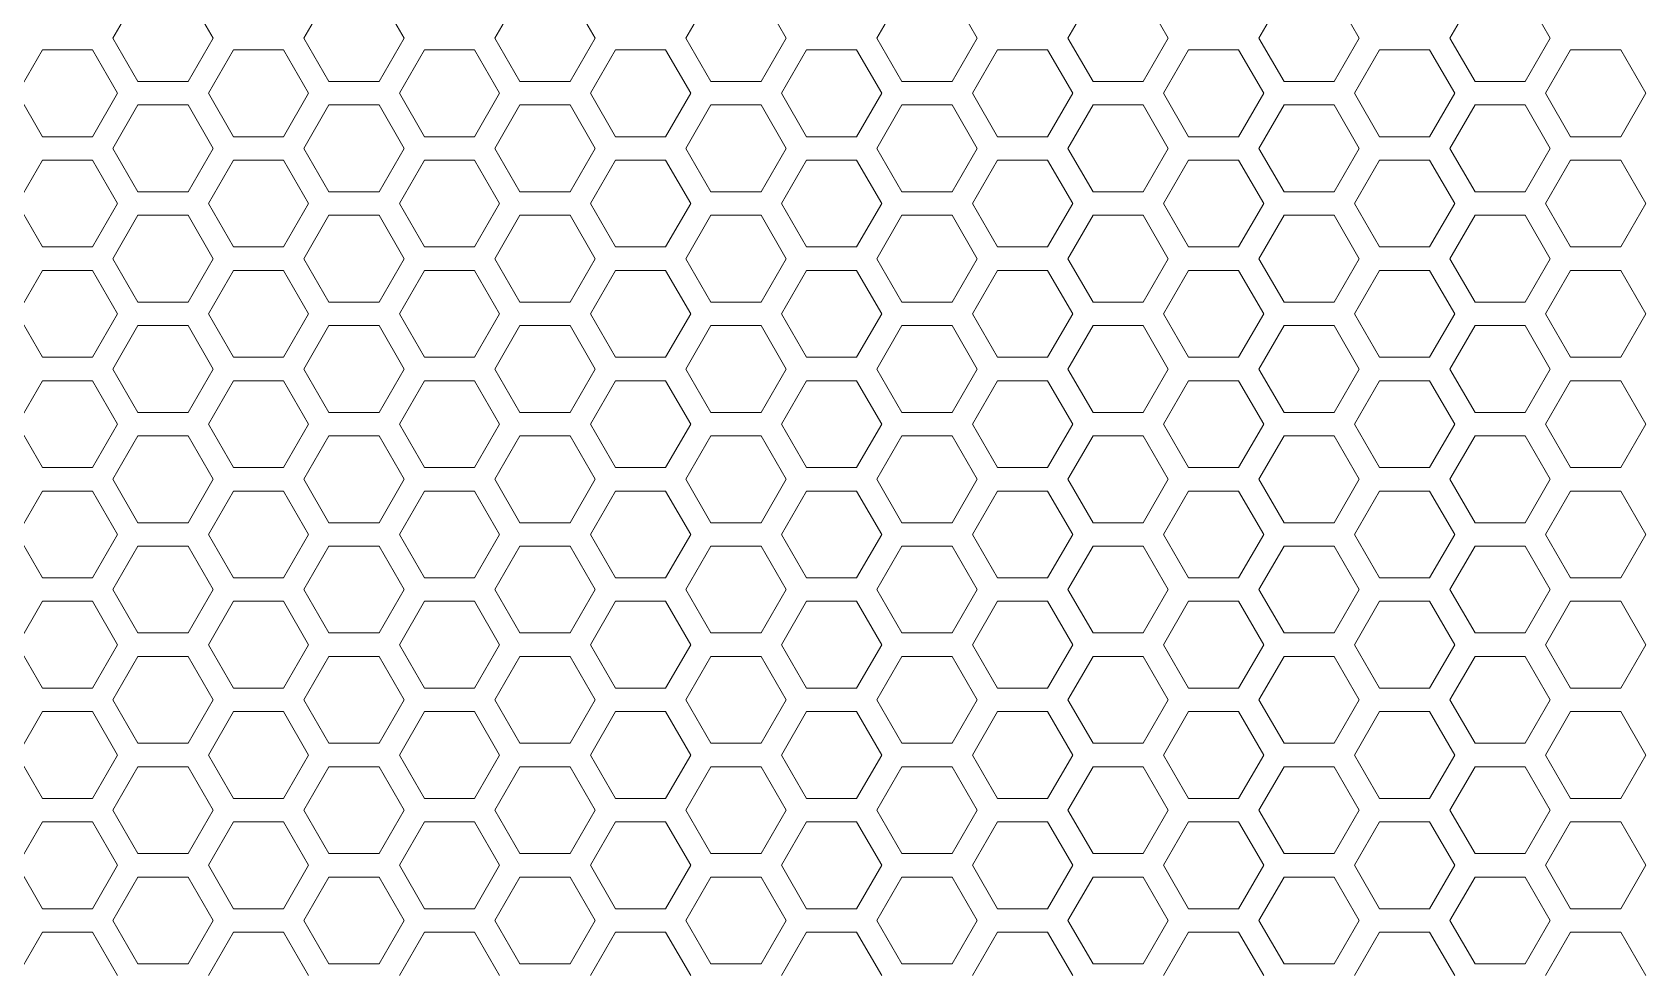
# Model space of a CAD drawing. Header units: millimetres. Extents: x 0 to 140, y -17 to 195.
# Drawn here: x 8.84 to 17.6, y 126.55 to 131.64 of the extents above; entities that cross this region are included whole.
import ezdxf

# ---------------------------------------------------------------- set-up
doc = ezdxf.new("R2010")
doc.units = ezdxf.units.MM
doc.layers.add('4203-42785_1_0', color=7, linetype='Continuous')

# ---------------------------------------------------------------- blocks, each defined once
blk = doc.blocks.new('a')
at = {"layer": '4203-42785_1_0', "color": 0, "linetype": 'ByBlock', "lineweight": 9}
for p, q in [((1510.1793, 447.4284), (1510.0725, 447.2436)), ((1510.4994, 447.2436), (1510.3927, 447.4284)), ((1510.9926, 447.4284), (1510.8858, 447.2436)), ((1511.3127, 447.2436), (1511.206, 447.4284)), ((1511.8058, 447.4284), (1511.6991, 447.2436)), ((1512.1259, 447.2436), (1512.0192, 447.4284)), ((1512.6191, 447.4284), (1512.5124, 447.2436)), ((1512.9393, 447.2436), (1512.8325, 447.4284)), ((1513.4323, 447.4284), (1513.3256, 447.2436)), ((1513.7524, 447.2436), (1513.6457, 447.4284)), ((1514.2456, 447.4284), (1514.1389, 447.2436)), ((1514.5657, 447.2436), (1514.459, 447.4284)), ((1515.0588, 447.4284), (1514.9521, 447.2436)), ((1515.379, 447.2436), (1515.2723, 447.4284)), ((1515.8721, 447.4284), (1515.7654, 447.2436)), ((1516.1923, 447.2436), (1516.0855, 447.4284)), ((1510.0725, 447.2436), (1510.1793, 447.0587)), ((1510.3927, 447.0587), (1510.4994, 447.2436)), ((1510.8858, 447.2436), (1510.9926, 447.0587)), ((1511.206, 447.0587), (1511.3127, 447.2436)), ((1511.6991, 447.2436), (1511.8058, 447.0587)), ((1512.0192, 447.0587), (1512.1259, 447.2436)), ((1512.5124, 447.2436), (1512.6191, 447.0587)), ((1512.8325, 447.0587), (1512.9393, 447.2436)), ((1513.3256, 447.2436), (1513.4323, 447.0587)), ((1513.6457, 447.0587), (1513.7524, 447.2436)), ((1514.1389, 447.2436), (1514.2456, 447.0587)), ((1514.459, 447.0587), (1514.5657, 447.2436)), ((1514.9521, 447.2436), (1515.0588, 447.0587)), ((1515.2723, 447.0587), (1515.379, 447.2436)), ((1515.7654, 447.2436), (1515.8721, 447.0587)), ((1516.0855, 447.0587), (1516.1923, 447.2436)), ((1509.7726, 447.1937), (1509.6659, 447.0088)), ((1509.9861, 447.1937), (1509.7726, 447.1937)), ((1510.0928, 447.0088), (1509.9861, 447.1937)), ((1510.5859, 447.1937), (1510.4792, 447.0088)), ((1510.7994, 447.1937), (1510.5859, 447.1937)), ((1510.9061, 447.0088), (1510.7994, 447.1937)), ((1511.3992, 447.1937), (1511.2925, 447.0088)), ((1511.6126, 447.1937), (1511.3992, 447.1937)), ((1511.7193, 447.0088), (1511.6126, 447.1937)), ((1512.2124, 447.1937), (1512.1057, 447.0088)), ((1512.4259, 447.1937), (1512.2124, 447.1937)), ((1512.5326, 447.0088), (1512.4259, 447.1937)), ((1513.0257, 447.1937), (1512.919, 447.0088)), ((1513.2391, 447.1937), (1513.0257, 447.1937)), ((1513.3458, 447.0088), (1513.2391, 447.1937)), ((1513.8389, 447.1937), (1513.7322, 447.0088)), ((1514.0523, 447.1937), (1513.8389, 447.1937)), ((1514.1591, 447.0088), (1514.0523, 447.1937)), ((1514.6522, 447.1937), (1514.5455, 447.0088)), ((1514.8656, 447.1937), (1514.6522, 447.1937)), ((1514.9724, 447.0088), (1514.8656, 447.1937)), ((1515.4655, 447.1937), (1515.3587, 447.0088)), ((1515.6789, 447.1937), (1515.4655, 447.1937)), ((1515.7856, 447.0088), (1515.6789, 447.1937)), ((1516.2788, 447.1937), (1516.1721, 447.0088)), ((1516.4922, 447.1937), (1516.2788, 447.1937)), ((1516.5989, 447.0088), (1516.4922, 447.1937)), ((1509.6659, 447.0088), (1509.7726, 446.8239)), ((1509.9861, 446.8239), (1510.0928, 447.0088)), ((1510.1793, 447.0587), (1510.3927, 447.0587)), ((1510.4792, 447.0088), (1510.5859, 446.8239)), ((1510.7994, 446.8239), (1510.9061, 447.0088)), ((1510.9926, 447.0587), (1511.206, 447.0587)), ((1511.2925, 447.0088), (1511.3992, 446.8239)), ((1511.6126, 446.8239), (1511.7193, 447.0088)), ((1511.8058, 447.0587), (1512.0192, 447.0587)), ((1512.1057, 447.0088), (1512.2124, 446.8239)), ((1512.4259, 446.8239), (1512.5326, 447.0088)), ((1512.6191, 447.0587), (1512.8325, 447.0587)), ((1512.919, 447.0088), (1513.0257, 446.8239)), ((1513.2391, 446.8239), (1513.3458, 447.0088)), ((1513.4323, 447.0587), (1513.6457, 447.0587)), ((1513.7322, 447.0088), (1513.8389, 446.8239)), ((1514.0523, 446.8239), (1514.1591, 447.0088)), ((1514.2456, 447.0587), (1514.459, 447.0587)), ((1514.5455, 447.0088), (1514.6522, 446.8239)), ((1514.8656, 446.8239), (1514.9724, 447.0088)), ((1515.0588, 447.0587), (1515.2723, 447.0587)), ((1515.3587, 447.0088), (1515.4655, 446.8239)), ((1515.6789, 446.8239), (1515.7856, 447.0088)), ((1515.8721, 447.0587), (1516.0855, 447.0587)), ((1516.1721, 447.0088), (1516.2788, 446.8239)), ((1516.4922, 446.8239), (1516.5989, 447.0088)), ((1510.1793, 446.9589), (1510.0725, 446.774)), ((1510.3927, 446.9589), (1510.1793, 446.9589)), ((1510.4994, 446.774), (1510.3927, 446.9589)), ((1510.9926, 446.9589), (1510.8858, 446.774)), ((1511.206, 446.9589), (1510.9926, 446.9589)), ((1511.3127, 446.774), (1511.206, 446.9589)), ((1511.8058, 446.9589), (1511.6991, 446.774)), ((1512.0192, 446.9589), (1511.8058, 446.9589)), ((1512.1259, 446.774), (1512.0192, 446.9589)), ((1512.6191, 446.9589), (1512.5124, 446.774)), ((1512.8325, 446.9589), (1512.6191, 446.9589)), ((1512.9393, 446.774), (1512.8325, 446.9589)), ((1513.4323, 446.9589), (1513.3256, 446.774)), ((1513.6457, 446.9589), (1513.4323, 446.9589)), ((1513.7524, 446.774), (1513.6457, 446.9589)), ((1514.2456, 446.9589), (1514.1389, 446.774)), ((1514.459, 446.9589), (1514.2456, 446.9589)), ((1514.5657, 446.774), (1514.459, 446.9589)), ((1515.0588, 446.9589), (1514.9521, 446.774)), ((1515.2723, 446.9589), (1515.0588, 446.9589)), ((1515.379, 446.774), (1515.2723, 446.9589)), ((1515.8721, 446.9589), (1515.7654, 446.774)), ((1516.0855, 446.9589), (1515.8721, 446.9589)), ((1516.1923, 446.774), (1516.0855, 446.9589)), ((1509.7726, 446.8239), (1509.9861, 446.8239)), ((1510.5859, 446.8239), (1510.7994, 446.8239)), ((1511.3992, 446.8239), (1511.6126, 446.8239)), ((1512.2124, 446.8239), (1512.4259, 446.8239)), ((1513.0257, 446.8239), (1513.2391, 446.8239)), ((1513.8389, 446.8239), (1514.0523, 446.8239)), ((1514.6522, 446.8239), (1514.8656, 446.8239)), ((1515.4655, 446.8239), (1515.6789, 446.8239)), ((1516.2788, 446.8239), (1516.4922, 446.8239)), ((1510.0725, 446.774), (1510.1793, 446.5892)), ((1510.3927, 446.5892), (1510.4994, 446.774)), ((1510.8858, 446.774), (1510.9926, 446.5892)), ((1511.206, 446.5892), (1511.3127, 446.774)), ((1511.6991, 446.774), (1511.8058, 446.5892)), ((1512.0192, 446.5892), (1512.1259, 446.774)), ((1512.5124, 446.774), (1512.6191, 446.5892)), ((1512.8325, 446.5892), (1512.9393, 446.774)), ((1513.3256, 446.774), (1513.4323, 446.5892)), ((1513.6457, 446.5892), (1513.7524, 446.774)), ((1514.1389, 446.774), (1514.2456, 446.5892)), ((1514.459, 446.5892), (1514.5657, 446.774)), ((1514.9521, 446.774), (1515.0588, 446.5892)), ((1515.2723, 446.5892), (1515.379, 446.774)), ((1515.7654, 446.774), (1515.8721, 446.5892)), ((1516.0855, 446.5892), (1516.1923, 446.774)), ((1509.7726, 446.7241), (1509.6659, 446.5393)), ((1509.9861, 446.7241), (1509.7726, 446.7241)), ((1510.0928, 446.5393), (1509.9861, 446.7241)), ((1510.5859, 446.7241), (1510.4792, 446.5393)), ((1510.7994, 446.7241), (1510.5859, 446.7241)), ((1510.9061, 446.5393), (1510.7994, 446.7241)), ((1511.3992, 446.7241), (1511.2925, 446.5393)), ((1511.6126, 446.7241), (1511.3992, 446.7241)), ((1511.7193, 446.5393), (1511.6126, 446.7241)), ((1512.2124, 446.7241), (1512.1057, 446.5393)), ((1512.4259, 446.7241), (1512.2124, 446.7241)), ((1512.5326, 446.5393), (1512.4259, 446.7241)), ((1513.0257, 446.7241), (1512.919, 446.5393)), ((1513.2391, 446.7241), (1513.0257, 446.7241)), ((1513.3458, 446.5393), (1513.2391, 446.7241)), ((1513.8389, 446.7241), (1513.7322, 446.5393)), ((1514.0523, 446.7241), (1513.8389, 446.7241)), ((1514.1591, 446.5393), (1514.0523, 446.7241)), ((1514.6522, 446.7241), (1514.5455, 446.5393)), ((1514.8656, 446.7241), (1514.6522, 446.7241)), ((1514.9724, 446.5393), (1514.8656, 446.7241)), ((1515.4655, 446.7241), (1515.3587, 446.5393)), ((1515.6789, 446.7241), (1515.4655, 446.7241)), ((1515.7856, 446.5393), (1515.6789, 446.7241)), ((1516.2788, 446.7241), (1516.1721, 446.5393)), ((1516.4922, 446.7241), (1516.2788, 446.7241)), ((1516.5989, 446.5393), (1516.4922, 446.7241)), ((1510.1793, 446.5892), (1510.3927, 446.5892)), ((1510.9926, 446.5892), (1511.206, 446.5892)), ((1511.8058, 446.5892), (1512.0192, 446.5892)), ((1512.6191, 446.5892), (1512.8325, 446.5892)), ((1513.4323, 446.5892), (1513.6457, 446.5892)), ((1514.2456, 446.5892), (1514.459, 446.5892)), ((1515.0588, 446.5892), (1515.2723, 446.5892)), ((1515.8721, 446.5892), (1516.0855, 446.5892)), ((1509.6659, 446.5393), (1509.7726, 446.3544)), ((1509.9861, 446.3544), (1510.0928, 446.5393)), ((1510.4792, 446.5393), (1510.5859, 446.3544)), ((1510.7994, 446.3544), (1510.9061, 446.5393)), ((1511.2925, 446.5393), (1511.3992, 446.3544)), ((1511.6126, 446.3544), (1511.7193, 446.5393)), ((1512.1057, 446.5393), (1512.2124, 446.3544)), ((1512.4259, 446.3544), (1512.5326, 446.5393)), ((1512.919, 446.5393), (1513.0257, 446.3544)), ((1513.2391, 446.3544), (1513.3458, 446.5393)), ((1513.7322, 446.5393), (1513.8389, 446.3544)), ((1514.0523, 446.3544), (1514.1591, 446.5393)), ((1514.5455, 446.5393), (1514.6522, 446.3544)), ((1514.8656, 446.3544), (1514.9724, 446.5393)), ((1515.3587, 446.5393), (1515.4655, 446.3544)), ((1515.6789, 446.3544), (1515.7856, 446.5393)), ((1516.1721, 446.5393), (1516.2788, 446.3544)), ((1516.4922, 446.3544), (1516.5989, 446.5393)), ((1510.1793, 446.4894), (1510.0725, 446.3045)), ((1510.3927, 446.4894), (1510.1793, 446.4894)), ((1510.4994, 446.3045), (1510.3927, 446.4894)), ((1510.9926, 446.4894), (1510.8858, 446.3045)), ((1511.206, 446.4894), (1510.9926, 446.4894)), ((1511.3127, 446.3045), (1511.206, 446.4894)), ((1511.8058, 446.4894), (1511.6991, 446.3045)), ((1512.0192, 446.4894), (1511.8058, 446.4894)), ((1512.1259, 446.3045), (1512.0192, 446.4894)), ((1512.6191, 446.4894), (1512.5124, 446.3045)), ((1512.8325, 446.4894), (1512.6191, 446.4894)), ((1512.9393, 446.3045), (1512.8325, 446.4894)), ((1513.4323, 446.4894), (1513.3256, 446.3045)), ((1513.6457, 446.4894), (1513.4323, 446.4894)), ((1513.7524, 446.3045), (1513.6457, 446.4894)), ((1514.2456, 446.4894), (1514.1389, 446.3045)), ((1514.459, 446.4894), (1514.2456, 446.4894)), ((1514.5657, 446.3045), (1514.459, 446.4894)), ((1515.0588, 446.4894), (1514.9521, 446.3045)), ((1515.2723, 446.4894), (1515.0588, 446.4894)), ((1515.379, 446.3045), (1515.2723, 446.4894)), ((1515.8721, 446.4894), (1515.7654, 446.3045)), ((1516.0855, 446.4894), (1515.8721, 446.4894)), ((1516.1923, 446.3045), (1516.0855, 446.4894)), ((1509.7726, 446.3544), (1509.9861, 446.3544)), ((1510.5859, 446.3544), (1510.7994, 446.3544)), ((1511.3992, 446.3544), (1511.6126, 446.3544)), ((1512.2124, 446.3544), (1512.4259, 446.3544)), ((1513.0257, 446.3544), (1513.2391, 446.3544)), ((1513.8389, 446.3544), (1514.0523, 446.3544)), ((1514.6522, 446.3544), (1514.8656, 446.3544)), ((1515.4655, 446.3544), (1515.6789, 446.3544)), ((1516.2788, 446.3544), (1516.4922, 446.3544)), ((1509.7726, 446.2546), (1509.6659, 446.0697)), ((1509.9861, 446.2546), (1509.7726, 446.2546)), ((1510.0928, 446.0697), (1509.9861, 446.2546)), ((1510.0725, 446.3045), (1510.1793, 446.1196)), ((1510.3927, 446.1196), (1510.4994, 446.3045)), ((1510.5859, 446.2546), (1510.4792, 446.0697)), ((1510.7994, 446.2546), (1510.5859, 446.2546)), ((1510.9061, 446.0697), (1510.7994, 446.2546)), ((1510.8858, 446.3045), (1510.9926, 446.1196)), ((1511.206, 446.1196), (1511.3127, 446.3045)), ((1511.3992, 446.2546), (1511.2925, 446.0697)), ((1511.6126, 446.2546), (1511.3992, 446.2546)), ((1511.7193, 446.0697), (1511.6126, 446.2546)), ((1511.6991, 446.3045), (1511.8058, 446.1196)), ((1512.0192, 446.1196), (1512.1259, 446.3045)), ((1512.2124, 446.2546), (1512.1057, 446.0697)), ((1512.4259, 446.2546), (1512.2124, 446.2546)), ((1512.5326, 446.0697), (1512.4259, 446.2546)), ((1512.5124, 446.3045), (1512.6191, 446.1196)), ((1512.8325, 446.1196), (1512.9393, 446.3045)), ((1513.0257, 446.2546), (1512.919, 446.0697)), ((1513.2391, 446.2546), (1513.0257, 446.2546)), ((1513.3458, 446.0697), (1513.2391, 446.2546)), ((1513.3256, 446.3045), (1513.4323, 446.1196)), ((1513.6457, 446.1196), (1513.7524, 446.3045)), ((1513.8389, 446.2546), (1513.7322, 446.0697)), ((1514.0523, 446.2546), (1513.8389, 446.2546)), ((1514.1591, 446.0697), (1514.0523, 446.2546)), ((1514.1389, 446.3045), (1514.2456, 446.1196)), ((1514.459, 446.1196), (1514.5657, 446.3045)), ((1514.6522, 446.2546), (1514.5455, 446.0697)), ((1514.8656, 446.2546), (1514.6522, 446.2546)), ((1514.9724, 446.0697), (1514.8656, 446.2546)), ((1514.9521, 446.3045), (1515.0588, 446.1196)), ((1515.2723, 446.1196), (1515.379, 446.3045)), ((1515.4655, 446.2546), (1515.3587, 446.0697)), ((1515.6789, 446.2546), (1515.4655, 446.2546)), ((1515.7856, 446.0697), (1515.6789, 446.2546)), ((1515.7654, 446.3045), (1515.8721, 446.1196)), ((1516.0855, 446.1196), (1516.1923, 446.3045)), ((1516.2788, 446.2546), (1516.1721, 446.0697)), ((1516.4922, 446.2546), (1516.2788, 446.2546)), ((1516.5989, 446.0697), (1516.4922, 446.2546)), ((1510.1793, 446.1196), (1510.3927, 446.1196)), ((1510.9926, 446.1196), (1511.206, 446.1196)), ((1511.8058, 446.1196), (1512.0192, 446.1196)), ((1512.6191, 446.1196), (1512.8325, 446.1196)), ((1513.4323, 446.1196), (1513.6457, 446.1196)), ((1514.2456, 446.1196), (1514.459, 446.1196)), ((1515.0588, 446.1196), (1515.2723, 446.1196)), ((1515.8721, 446.1196), (1516.0855, 446.1196)), ((1509.6659, 446.0697), (1509.7726, 445.8849)), ((1509.9861, 445.8849), (1510.0928, 446.0697)), ((1510.4792, 446.0697), (1510.5859, 445.8849)), ((1510.7994, 445.8849), (1510.9061, 446.0697)), ((1511.2925, 446.0697), (1511.3992, 445.8849)), ((1511.6126, 445.8849), (1511.7193, 446.0697)), ((1512.1057, 446.0697), (1512.2124, 445.8849)), ((1512.4259, 445.8849), (1512.5326, 446.0697)), ((1512.919, 446.0697), (1513.0257, 445.8849)), ((1513.2391, 445.8849), (1513.3458, 446.0697)), ((1513.7322, 446.0697), (1513.8389, 445.8849)), ((1514.0523, 445.8849), (1514.1591, 446.0697)), ((1514.5455, 446.0697), (1514.6522, 445.8849)), ((1514.8656, 445.8849), (1514.9724, 446.0697)), ((1515.3587, 446.0697), (1515.4655, 445.8849)), ((1515.6789, 445.8849), (1515.7856, 446.0697)), ((1516.1721, 446.0697), (1516.2788, 445.8849)), ((1516.4922, 445.8849), (1516.5989, 446.0697)), ((1510.1793, 446.0198), (1510.0725, 445.8349)), ((1510.3927, 446.0198), (1510.1793, 446.0198)), ((1510.4994, 445.8349), (1510.3927, 446.0198)), ((1510.9926, 446.0198), (1510.8858, 445.8349)), ((1511.206, 446.0198), (1510.9926, 446.0198)), ((1511.3127, 445.8349), (1511.206, 446.0198)), ((1511.8058, 446.0198), (1511.6991, 445.8349)), ((1512.0192, 446.0198), (1511.8058, 446.0198)), ((1512.1259, 445.8349), (1512.0192, 446.0198)), ((1512.6191, 446.0198), (1512.5124, 445.8349)), ((1512.8325, 446.0198), (1512.6191, 446.0198)), ((1512.9393, 445.8349), (1512.8325, 446.0198)), ((1513.4323, 446.0198), (1513.3256, 445.8349)), ((1513.6457, 446.0198), (1513.4323, 446.0198)), ((1513.7524, 445.8349), (1513.6457, 446.0198)), ((1514.2456, 446.0198), (1514.1389, 445.8349)), ((1514.459, 446.0198), (1514.2456, 446.0198)), ((1514.5657, 445.8349), (1514.459, 446.0198)), ((1515.0588, 446.0198), (1514.9521, 445.8349)), ((1515.2723, 446.0198), (1515.0588, 446.0198)), ((1515.379, 445.8349), (1515.2723, 446.0198)), ((1515.8721, 446.0198), (1515.7654, 445.8349)), ((1516.0855, 446.0198), (1515.8721, 446.0198)), ((1516.1923, 445.8349), (1516.0855, 446.0198)), ((1509.7726, 445.8849), (1509.9861, 445.8849)), ((1510.0725, 445.8349), (1510.1793, 445.6501)), ((1510.3927, 445.6501), (1510.4994, 445.8349)), ((1510.5859, 445.8849), (1510.7994, 445.8849)), ((1510.8858, 445.8349), (1510.9926, 445.6501)), ((1511.206, 445.6501), (1511.3127, 445.8349)), ((1511.3992, 445.8849), (1511.6126, 445.8849)), ((1511.6991, 445.8349), (1511.8058, 445.6501)), ((1512.0192, 445.6501), (1512.1259, 445.8349)), ((1512.2124, 445.8849), (1512.4259, 445.8849)), ((1512.5124, 445.8349), (1512.6191, 445.6501)), ((1512.8325, 445.6501), (1512.9393, 445.8349)), ((1513.0257, 445.8849), (1513.2391, 445.8849)), ((1513.3256, 445.8349), (1513.4323, 445.6501)), ((1513.6457, 445.6501), (1513.7524, 445.8349)), ((1513.8389, 445.8849), (1514.0523, 445.8849)), ((1514.1389, 445.8349), (1514.2456, 445.6501)), ((1514.459, 445.6501), (1514.5657, 445.8349)), ((1514.6522, 445.8849), (1514.8656, 445.8849)), ((1514.9521, 445.8349), (1515.0588, 445.6501)), ((1515.2723, 445.6501), (1515.379, 445.8349)), ((1515.4655, 445.8849), (1515.6789, 445.8849)), ((1515.7654, 445.8349), (1515.8721, 445.6501)), ((1516.0855, 445.6501), (1516.1923, 445.8349)), ((1516.2788, 445.8849), (1516.4922, 445.8849)), ((1509.7726, 445.785), (1509.6659, 445.6002)), ((1509.9861, 445.785), (1509.7726, 445.785)), ((1510.0928, 445.6002), (1509.9861, 445.785)), ((1510.5859, 445.785), (1510.4792, 445.6002)), ((1510.7994, 445.785), (1510.5859, 445.785)), ((1510.9061, 445.6002), (1510.7994, 445.785)), ((1511.3992, 445.785), (1511.2925, 445.6002)), ((1511.6126, 445.785), (1511.3992, 445.785)), ((1511.7193, 445.6002), (1511.6126, 445.785)), ((1512.2124, 445.785), (1512.1057, 445.6002)), ((1512.4259, 445.785), (1512.2124, 445.785)), ((1512.5326, 445.6002), (1512.4259, 445.785)), ((1513.0257, 445.785), (1512.919, 445.6002)), ((1513.2391, 445.785), (1513.0257, 445.785)), ((1513.3458, 445.6002), (1513.2391, 445.785)), ((1513.8389, 445.785), (1513.7322, 445.6002)), ((1514.0523, 445.785), (1513.8389, 445.785)), ((1514.1591, 445.6002), (1514.0523, 445.785)), ((1514.6522, 445.785), (1514.5455, 445.6002)), ((1514.8656, 445.785), (1514.6522, 445.785)), ((1514.9724, 445.6002), (1514.8656, 445.785)), ((1515.4655, 445.785), (1515.3587, 445.6002)), ((1515.6789, 445.785), (1515.4655, 445.785)), ((1515.7856, 445.6002), (1515.6789, 445.785)), ((1516.2788, 445.785), (1516.1721, 445.6002)), ((1516.4922, 445.785), (1516.2788, 445.785)), ((1516.5989, 445.6002), (1516.4922, 445.785)), ((1510.1793, 445.6501), (1510.3927, 445.6501)), ((1510.9926, 445.6501), (1511.206, 445.6501)), ((1511.8058, 445.6501), (1512.0192, 445.6501)), ((1512.6191, 445.6501), (1512.8325, 445.6501)), ((1513.4323, 445.6501), (1513.6457, 445.6501)), ((1514.2456, 445.6501), (1514.459, 445.6501)), ((1515.0588, 445.6501), (1515.2723, 445.6501)), ((1515.8721, 445.6501), (1516.0855, 445.6501)), ((1509.6659, 445.6002), (1509.7726, 445.4153)), ((1509.9861, 445.4153), (1510.0928, 445.6002)), ((1510.4792, 445.6002), (1510.5859, 445.4153)), ((1510.7994, 445.4153), (1510.9061, 445.6002)), ((1511.2925, 445.6002), (1511.3992, 445.4153)), ((1511.6126, 445.4153), (1511.7193, 445.6002)), ((1512.1057, 445.6002), (1512.2124, 445.4153)), ((1512.4259, 445.4153), (1512.5326, 445.6002)), ((1512.919, 445.6002), (1513.0257, 445.4153)), ((1513.2391, 445.4153), (1513.3458, 445.6002)), ((1513.7322, 445.6002), (1513.8389, 445.4153)), ((1514.0523, 445.4153), (1514.1591, 445.6002)), ((1514.5455, 445.6002), (1514.6522, 445.4153)), ((1514.8656, 445.4153), (1514.9724, 445.6002)), ((1515.3587, 445.6002), (1515.4655, 445.4153)), ((1515.6789, 445.4153), (1515.7856, 445.6002)), ((1516.1721, 445.6002), (1516.2788, 445.4153)), ((1516.4922, 445.4153), (1516.5989, 445.6002)), ((1510.1793, 445.5503), (1510.0725, 445.3654)), ((1510.3927, 445.5503), (1510.1793, 445.5503)), ((1510.4994, 445.3654), (1510.3927, 445.5503)), ((1510.9926, 445.5503), (1510.8858, 445.3654)), ((1511.206, 445.5503), (1510.9926, 445.5503)), ((1511.3127, 445.3654), (1511.206, 445.5503)), ((1511.8058, 445.5503), (1511.6991, 445.3654)), ((1512.0192, 445.5503), (1511.8058, 445.5503)), ((1512.1259, 445.3654), (1512.0192, 445.5503)), ((1512.6191, 445.5503), (1512.5124, 445.3654)), ((1512.8325, 445.5503), (1512.6191, 445.5503)), ((1512.9393, 445.3654), (1512.8325, 445.5503)), ((1513.4323, 445.5503), (1513.3256, 445.3654)), ((1513.6457, 445.5503), (1513.4323, 445.5503)), ((1513.7524, 445.3654), (1513.6457, 445.5503)), ((1514.2456, 445.5503), (1514.1389, 445.3654)), ((1514.459, 445.5503), (1514.2456, 445.5503)), ((1514.5657, 445.3654), (1514.459, 445.5503)), ((1515.0588, 445.5503), (1514.9521, 445.3654)), ((1515.2723, 445.5503), (1515.0588, 445.5503)), ((1515.379, 445.3654), (1515.2723, 445.5503)), ((1515.8721, 445.5503), (1515.7654, 445.3654)), ((1516.0855, 445.5503), (1515.8721, 445.5503)), ((1516.1923, 445.3654), (1516.0855, 445.5503)), ((1509.7726, 445.4153), (1509.9861, 445.4153)), ((1510.0725, 445.3654), (1510.1793, 445.1805)), ((1510.3927, 445.1805), (1510.4994, 445.3654)), ((1510.5859, 445.4153), (1510.7994, 445.4153)), ((1510.8858, 445.3654), (1510.9926, 445.1805)), ((1511.206, 445.1805), (1511.3127, 445.3654)), ((1511.3992, 445.4153), (1511.6126, 445.4153)), ((1511.6991, 445.3654), (1511.8058, 445.1805)), ((1512.0192, 445.1805), (1512.1259, 445.3654)), ((1512.2124, 445.4153), (1512.4259, 445.4153)), ((1512.5124, 445.3654), (1512.6191, 445.1805)), ((1512.8325, 445.1805), (1512.9393, 445.3654)), ((1513.0257, 445.4153), (1513.2391, 445.4153)), ((1513.3256, 445.3654), (1513.4323, 445.1805)), ((1513.6457, 445.1805), (1513.7524, 445.3654)), ((1513.8389, 445.4153), (1514.0523, 445.4153)), ((1514.1389, 445.3654), (1514.2456, 445.1805)), ((1514.459, 445.1805), (1514.5657, 445.3654)), ((1514.6522, 445.4153), (1514.8656, 445.4153)), ((1514.9521, 445.3654), (1515.0588, 445.1805)), ((1515.2723, 445.1805), (1515.379, 445.3654)), ((1515.4655, 445.4153), (1515.6789, 445.4153)), ((1515.7654, 445.3654), (1515.8721, 445.1805)), ((1516.0855, 445.1805), (1516.1923, 445.3654)), ((1516.2788, 445.4153), (1516.4922, 445.4153)), ((1509.7726, 445.3155), (1509.6659, 445.1306)), ((1509.9861, 445.3155), (1509.7726, 445.3155)), ((1510.0928, 445.1306), (1509.9861, 445.3155)), ((1510.5859, 445.3155), (1510.4792, 445.1306)), ((1510.7994, 445.3155), (1510.5859, 445.3155)), ((1510.9061, 445.1306), (1510.7994, 445.3155)), ((1511.3992, 445.3155), (1511.2925, 445.1306)), ((1511.6126, 445.3155), (1511.3992, 445.3155)), ((1511.7193, 445.1306), (1511.6126, 445.3155)), ((1512.2124, 445.3155), (1512.1057, 445.1306)), ((1512.4259, 445.3155), (1512.2124, 445.3155)), ((1512.5326, 445.1306), (1512.4259, 445.3155)), ((1513.0257, 445.3155), (1512.919, 445.1306)), ((1513.2391, 445.3155), (1513.0257, 445.3155)), ((1513.3458, 445.1306), (1513.2391, 445.3155)), ((1513.8389, 445.3155), (1513.7322, 445.1306)), ((1514.0523, 445.3155), (1513.8389, 445.3155)), ((1514.1591, 445.1306), (1514.0523, 445.3155)), ((1514.6522, 445.3155), (1514.5455, 445.1306)), ((1514.8656, 445.3155), (1514.6522, 445.3155)), ((1514.9724, 445.1306), (1514.8656, 445.3155)), ((1515.4655, 445.3155), (1515.3587, 445.1306)), ((1515.6789, 445.3155), (1515.4655, 445.3155)), ((1515.7856, 445.1306), (1515.6789, 445.3155)), ((1516.2788, 445.3155), (1516.1721, 445.1306)), ((1516.4922, 445.3155), (1516.2788, 445.3155)), ((1516.5989, 445.1306), (1516.4922, 445.3155)), ((1510.1793, 445.1805), (1510.3927, 445.1805)), ((1510.9926, 445.1805), (1511.206, 445.1805)), ((1511.8058, 445.1805), (1512.0192, 445.1805)), ((1512.6191, 445.1805), (1512.8325, 445.1805)), ((1513.4323, 445.1805), (1513.6457, 445.1805)), ((1514.2456, 445.1805), (1514.459, 445.1805)), ((1515.0588, 445.1805), (1515.2723, 445.1805)), ((1515.8721, 445.1805), (1516.0855, 445.1805)), ((1509.6659, 445.1306), (1509.7726, 444.9458)), ((1509.9861, 444.9458), (1510.0928, 445.1306)), ((1510.1793, 445.0807), (1510.0725, 444.8959)), ((1510.3927, 445.0807), (1510.1793, 445.0807)), ((1510.4994, 444.8959), (1510.3927, 445.0807)), ((1510.4792, 445.1306), (1510.5859, 444.9458)), ((1510.7994, 444.9458), (1510.9061, 445.1306)), ((1510.9926, 445.0807), (1510.8858, 444.8959)), ((1511.206, 445.0807), (1510.9926, 445.0807)), ((1511.3127, 444.8959), (1511.206, 445.0807)), ((1511.2925, 445.1306), (1511.3992, 444.9458)), ((1511.6126, 444.9458), (1511.7193, 445.1306)), ((1511.8058, 445.0807), (1511.6991, 444.8959)), ((1512.0192, 445.0807), (1511.8058, 445.0807)), ((1512.1259, 444.8959), (1512.0192, 445.0807)), ((1512.1057, 445.1306), (1512.2124, 444.9458)), ((1512.4259, 444.9458), (1512.5326, 445.1306)), ((1512.6191, 445.0807), (1512.5124, 444.8959)), ((1512.8325, 445.0807), (1512.6191, 445.0807)), ((1512.9393, 444.8959), (1512.8325, 445.0807)), ((1512.919, 445.1306), (1513.0257, 444.9458)), ((1513.2391, 444.9458), (1513.3458, 445.1306)), ((1513.4323, 445.0807), (1513.3256, 444.8959)), ((1513.6457, 445.0807), (1513.4323, 445.0807)), ((1513.7524, 444.8959), (1513.6457, 445.0807)), ((1513.7322, 445.1306), (1513.8389, 444.9458)), ((1514.0523, 444.9458), (1514.1591, 445.1306)), ((1514.2456, 445.0807), (1514.1389, 444.8959)), ((1514.459, 445.0807), (1514.2456, 445.0807)), ((1514.5657, 444.8959), (1514.459, 445.0807)), ((1514.5455, 445.1306), (1514.6522, 444.9458)), ((1514.8656, 444.9458), (1514.9724, 445.1306)), ((1515.0588, 445.0807), (1514.9521, 444.8959)), ((1515.2723, 445.0807), (1515.0588, 445.0807)), ((1515.379, 444.8959), (1515.2723, 445.0807)), ((1515.3587, 445.1306), (1515.4655, 444.9458)), ((1515.6789, 444.9458), (1515.7856, 445.1306)), ((1515.8721, 445.0807), (1515.7654, 444.8959)), ((1516.0855, 445.0807), (1515.8721, 445.0807)), ((1516.1923, 444.8959), (1516.0855, 445.0807)), ((1516.1721, 445.1306), (1516.2788, 444.9458)), ((1516.4922, 444.9458), (1516.5989, 445.1306)), ((1509.7726, 444.9458), (1509.9861, 444.9458)), ((1510.5859, 444.9458), (1510.7994, 444.9458)), ((1511.3992, 444.9458), (1511.6126, 444.9458)), ((1512.2124, 444.9458), (1512.4259, 444.9458)), ((1513.0257, 444.9458), (1513.2391, 444.9458)), ((1513.8389, 444.9458), (1514.0523, 444.9458)), ((1514.6522, 444.9458), (1514.8656, 444.9458)), ((1515.4655, 444.9458), (1515.6789, 444.9458)), ((1516.2788, 444.9458), (1516.4922, 444.9458)), ((1510.0725, 444.8959), (1510.1793, 444.711)), ((1510.3927, 444.711), (1510.4994, 444.8959)), ((1510.8858, 444.8959), (1510.9926, 444.711)), ((1511.206, 444.711), (1511.3127, 444.8959)), ((1511.6991, 444.8959), (1511.8058, 444.711)), ((1512.0192, 444.711), (1512.1259, 444.8959)), ((1512.5124, 444.8959), (1512.6191, 444.711)), ((1512.8325, 444.711), (1512.9393, 444.8959)), ((1513.3256, 444.8959), (1513.4323, 444.711)), ((1513.6457, 444.711), (1513.7524, 444.8959)), ((1514.1389, 444.8959), (1514.2456, 444.711)), ((1514.459, 444.711), (1514.5657, 444.8959)), ((1514.9521, 444.8959), (1515.0588, 444.711)), ((1515.2723, 444.711), (1515.379, 444.8959)), ((1515.7654, 444.8959), (1515.8721, 444.711)), ((1516.0855, 444.711), (1516.1923, 444.8959)), ((1509.7726, 444.846), (1509.6659, 444.6611)), ((1509.9861, 444.846), (1509.7726, 444.846)), ((1510.0928, 444.6611), (1509.9861, 444.846)), ((1510.5859, 444.846), (1510.4792, 444.6611)), ((1510.7994, 444.846), (1510.5859, 444.846)), ((1510.9061, 444.6611), (1510.7994, 444.846)), ((1511.3992, 444.846), (1511.2925, 444.6611)), ((1511.6126, 444.846), (1511.3992, 444.846)), ((1511.7193, 444.6611), (1511.6126, 444.846)), ((1512.2124, 444.846), (1512.1057, 444.6611)), ((1512.4259, 444.846), (1512.2124, 444.846)), ((1512.5326, 444.6611), (1512.4259, 444.846)), ((1513.0257, 444.846), (1512.919, 444.6611)), ((1513.2391, 444.846), (1513.0257, 444.846)), ((1513.3458, 444.6611), (1513.2391, 444.846)), ((1513.8389, 444.846), (1513.7322, 444.6611)), ((1514.0523, 444.846), (1513.8389, 444.846)), ((1514.1591, 444.6611), (1514.0523, 444.846)), ((1514.6522, 444.846), (1514.5455, 444.6611)), ((1514.8656, 444.846), (1514.6522, 444.846)), ((1514.9724, 444.6611), (1514.8656, 444.846)), ((1515.4655, 444.846), (1515.3587, 444.6611)), ((1515.6789, 444.846), (1515.4655, 444.846)), ((1515.7856, 444.6611), (1515.6789, 444.846)), ((1516.2788, 444.846), (1516.1721, 444.6611)), ((1516.4922, 444.846), (1516.2788, 444.846)), ((1516.5989, 444.6611), (1516.4922, 444.846)), ((1510.1793, 444.711), (1510.3927, 444.711)), ((1510.9926, 444.711), (1511.206, 444.711)), ((1511.8058, 444.711), (1512.0192, 444.711)), ((1512.6191, 444.711), (1512.8325, 444.711)), ((1513.4323, 444.711), (1513.6457, 444.711)), ((1514.2456, 444.711), (1514.459, 444.711)), ((1515.0588, 444.711), (1515.2723, 444.711)), ((1515.8721, 444.711), (1516.0855, 444.711)), ((1509.6659, 444.6611), (1509.7726, 444.4762)), ((1509.9861, 444.4762), (1510.0928, 444.6611)), ((1510.1793, 444.6112), (1510.0725, 444.4263)), ((1510.3927, 444.6112), (1510.1793, 444.6112)), ((1510.4994, 444.4263), (1510.3927, 444.6112)), ((1510.4792, 444.6611), (1510.5859, 444.4762)), ((1510.7994, 444.4762), (1510.9061, 444.6611)), ((1510.9926, 444.6112), (1510.8858, 444.4263)), ((1511.206, 444.6112), (1510.9926, 444.6112)), ((1511.3127, 444.4263), (1511.206, 444.6112)), ((1511.2925, 444.6611), (1511.3992, 444.4762)), ((1511.6126, 444.4762), (1511.7193, 444.6611)), ((1511.8058, 444.6112), (1511.6991, 444.4263)), ((1512.0192, 444.6112), (1511.8058, 444.6112)), ((1512.1259, 444.4263), (1512.0192, 444.6112)), ((1512.1057, 444.6611), (1512.2124, 444.4762)), ((1512.4259, 444.4762), (1512.5326, 444.6611)), ((1512.6191, 444.6112), (1512.5124, 444.4263)), ((1512.8325, 444.6112), (1512.6191, 444.6112)), ((1512.9393, 444.4263), (1512.8325, 444.6112)), ((1512.919, 444.6611), (1513.0257, 444.4762)), ((1513.2391, 444.4762), (1513.3458, 444.6611)), ((1513.4323, 444.6112), (1513.3256, 444.4263)), ((1513.6457, 444.6112), (1513.4323, 444.6112)), ((1513.7524, 444.4263), (1513.6457, 444.6112)), ((1513.7322, 444.6611), (1513.8389, 444.4762)), ((1514.0523, 444.4762), (1514.1591, 444.6611)), ((1514.2456, 444.6112), (1514.1389, 444.4263)), ((1514.459, 444.6112), (1514.2456, 444.6112)), ((1514.5657, 444.4263), (1514.459, 444.6112)), ((1514.5455, 444.6611), (1514.6522, 444.4762)), ((1514.8656, 444.4762), (1514.9724, 444.6611)), ((1515.0588, 444.6112), (1514.9521, 444.4263)), ((1515.2723, 444.6112), (1515.0588, 444.6112)), ((1515.379, 444.4263), (1515.2723, 444.6112)), ((1515.3587, 444.6611), (1515.4655, 444.4762)), ((1515.6789, 444.4762), (1515.7856, 444.6611)), ((1515.8721, 444.6112), (1515.7654, 444.4263)), ((1516.0855, 444.6112), (1515.8721, 444.6112)), ((1516.1923, 444.4263), (1516.0855, 444.6112)), ((1516.1721, 444.6611), (1516.2788, 444.4762)), ((1516.4922, 444.4762), (1516.5989, 444.6611)), ((1509.7726, 444.4762), (1509.9861, 444.4762)), ((1510.5859, 444.4762), (1510.7994, 444.4762)), ((1511.3992, 444.4762), (1511.6126, 444.4762)), ((1512.2124, 444.4762), (1512.4259, 444.4762)), ((1513.0257, 444.4762), (1513.2391, 444.4762)), ((1513.8389, 444.4762), (1514.0523, 444.4762)), ((1514.6522, 444.4762), (1514.8656, 444.4762)), ((1515.4655, 444.4762), (1515.6789, 444.4762)), ((1516.2788, 444.4762), (1516.4922, 444.4762)), ((1510.0725, 444.4263), (1510.1793, 444.2415)), ((1510.3927, 444.2415), (1510.4994, 444.4263)), ((1510.8858, 444.4263), (1510.9926, 444.2415)), ((1511.206, 444.2415), (1511.3127, 444.4263)), ((1511.6991, 444.4263), (1511.8058, 444.2415)), ((1512.0192, 444.2415), (1512.1259, 444.4263)), ((1512.5124, 444.4263), (1512.6191, 444.2415)), ((1512.8325, 444.2415), (1512.9393, 444.4263)), ((1513.3256, 444.4263), (1513.4323, 444.2415)), ((1513.6457, 444.2415), (1513.7524, 444.4263)), ((1514.1389, 444.4263), (1514.2456, 444.2415)), ((1514.459, 444.2415), (1514.5657, 444.4263)), ((1514.9521, 444.4263), (1515.0588, 444.2415)), ((1515.2723, 444.2415), (1515.379, 444.4263)), ((1515.7654, 444.4263), (1515.8721, 444.2415)), ((1516.0855, 444.2415), (1516.1923, 444.4263)), ((1509.7726, 444.3764), (1509.6659, 444.1915)), ((1509.9861, 444.3764), (1509.7726, 444.3764)), ((1510.0928, 444.1915), (1509.9861, 444.3764)), ((1510.5859, 444.3764), (1510.4792, 444.1915)), ((1510.7994, 444.3764), (1510.5859, 444.3764)), ((1510.9061, 444.1915), (1510.7994, 444.3764)), ((1511.3992, 444.3764), (1511.2925, 444.1915)), ((1511.6126, 444.3764), (1511.3992, 444.3764)), ((1511.7193, 444.1915), (1511.6126, 444.3764)), ((1512.2124, 444.3764), (1512.1057, 444.1915)), ((1512.4259, 444.3764), (1512.2124, 444.3764)), ((1512.5326, 444.1915), (1512.4259, 444.3764)), ((1513.0257, 444.3764), (1512.919, 444.1915)), ((1513.2391, 444.3764), (1513.0257, 444.3764)), ((1513.3458, 444.1915), (1513.2391, 444.3764)), ((1513.8389, 444.3764), (1513.7322, 444.1915)), ((1514.0523, 444.3764), (1513.8389, 444.3764)), ((1514.1591, 444.1915), (1514.0523, 444.3764)), ((1514.6522, 444.3764), (1514.5455, 444.1915)), ((1514.8656, 444.3764), (1514.6522, 444.3764)), ((1514.9724, 444.1915), (1514.8656, 444.3764)), ((1515.4655, 444.3764), (1515.3587, 444.1915)), ((1515.6789, 444.3764), (1515.4655, 444.3764)), ((1515.7856, 444.1915), (1515.6789, 444.3764)), ((1516.2788, 444.3764), (1516.1721, 444.1915)), ((1516.4922, 444.3764), (1516.2788, 444.3764)), ((1516.5989, 444.1915), (1516.4922, 444.3764)), ((1509.6659, 444.1915), (1509.7726, 444.0067)), ((1509.9861, 444.0067), (1510.0928, 444.1915)), ((1510.1793, 444.2415), (1510.3927, 444.2415)), ((1510.4792, 444.1915), (1510.5859, 444.0067)), ((1510.7994, 444.0067), (1510.9061, 444.1915)), ((1510.9926, 444.2415), (1511.206, 444.2415)), ((1511.2925, 444.1915), (1511.3992, 444.0067)), ((1511.6126, 444.0067), (1511.7193, 444.1915)), ((1511.8058, 444.2415), (1512.0192, 444.2415)), ((1512.1057, 444.1915), (1512.2124, 444.0067)), ((1512.4259, 444.0067), (1512.5326, 444.1915)), ((1512.6191, 444.2415), (1512.8325, 444.2415)), ((1512.919, 444.1915), (1513.0257, 444.0067)), ((1513.2391, 444.0067), (1513.3458, 444.1915)), ((1513.4323, 444.2415), (1513.6457, 444.2415)), ((1513.7322, 444.1915), (1513.8389, 444.0067)), ((1514.0523, 444.0067), (1514.1591, 444.1915)), ((1514.2456, 444.2415), (1514.459, 444.2415)), ((1514.5455, 444.1915), (1514.6522, 444.0067)), ((1514.8656, 444.0067), (1514.9724, 444.1915)), ((1515.0588, 444.2415), (1515.2723, 444.2415)), ((1515.3587, 444.1915), (1515.4655, 444.0067)), ((1515.6789, 444.0067), (1515.7856, 444.1915)), ((1515.8721, 444.2415), (1516.0855, 444.2415)), ((1516.1721, 444.1915), (1516.2788, 444.0067)), ((1516.4922, 444.0067), (1516.5989, 444.1915)), ((1510.1793, 444.1416), (1510.0725, 443.9568)), ((1510.3927, 444.1416), (1510.1793, 444.1416)), ((1510.4994, 443.9568), (1510.3927, 444.1416)), ((1510.9926, 444.1416), (1510.8858, 443.9568)), ((1511.206, 444.1416), (1510.9926, 444.1416)), ((1511.3127, 443.9568), (1511.206, 444.1416)), ((1511.8058, 444.1416), (1511.6991, 443.9568)), ((1512.0192, 444.1416), (1511.8058, 444.1416)), ((1512.1259, 443.9568), (1512.0192, 444.1416)), ((1512.6191, 444.1416), (1512.5124, 443.9568)), ((1512.8325, 444.1416), (1512.6191, 444.1416)), ((1512.9393, 443.9568), (1512.8325, 444.1416)), ((1513.4323, 444.1416), (1513.3256, 443.9568)), ((1513.6457, 444.1416), (1513.4323, 444.1416)), ((1513.7524, 443.9568), (1513.6457, 444.1416)), ((1514.2456, 444.1416), (1514.1389, 443.9568)), ((1514.459, 444.1416), (1514.2456, 444.1416)), ((1514.5657, 443.9568), (1514.459, 444.1416)), ((1515.0588, 444.1416), (1514.9521, 443.9568)), ((1515.2723, 444.1416), (1515.0588, 444.1416)), ((1515.379, 443.9568), (1515.2723, 444.1416)), ((1515.8721, 444.1416), (1515.7654, 443.9568)), ((1516.0855, 444.1416), (1515.8721, 444.1416)), ((1516.1923, 443.9568), (1516.0855, 444.1416)), ((1509.7726, 444.0067), (1509.9861, 444.0067)), ((1510.5859, 444.0067), (1510.7994, 444.0067)), ((1511.3992, 444.0067), (1511.6126, 444.0067)), ((1512.2124, 444.0067), (1512.4259, 444.0067)), ((1513.0257, 444.0067), (1513.2391, 444.0067)), ((1513.8389, 444.0067), (1514.0523, 444.0067)), ((1514.6522, 444.0067), (1514.8656, 444.0067)), ((1515.4655, 444.0067), (1515.6789, 444.0067)), ((1516.2788, 444.0067), (1516.4922, 444.0067)), ((1510.0725, 443.9568), (1510.1793, 443.7719)), ((1510.3927, 443.7719), (1510.4994, 443.9568)), ((1510.8858, 443.9568), (1510.9926, 443.7719)), ((1511.206, 443.7719), (1511.3127, 443.9568)), ((1511.6991, 443.9568), (1511.8058, 443.7719)), ((1512.0192, 443.7719), (1512.1259, 443.9568)), ((1512.5124, 443.9568), (1512.6191, 443.7719)), ((1512.8325, 443.7719), (1512.9393, 443.9568)), ((1513.3256, 443.9568), (1513.4323, 443.7719)), ((1513.6457, 443.7719), (1513.7524, 443.9568)), ((1514.1389, 443.9568), (1514.2456, 443.7719)), ((1514.459, 443.7719), (1514.5657, 443.9568)), ((1514.9521, 443.9568), (1515.0588, 443.7719)), ((1515.2723, 443.7719), (1515.379, 443.9568)), ((1515.7654, 443.9568), (1515.8721, 443.7719)), ((1516.0855, 443.7719), (1516.1923, 443.9568)), ((1509.7726, 443.9069), (1509.6659, 443.722)), ((1509.9861, 443.9069), (1509.7726, 443.9069)), ((1510.0928, 443.722), (1509.9861, 443.9069)), ((1510.5859, 443.9069), (1510.4792, 443.722)), ((1510.7994, 443.9069), (1510.5859, 443.9069)), ((1510.9061, 443.722), (1510.7994, 443.9069)), ((1511.3992, 443.9069), (1511.2925, 443.722)), ((1511.6126, 443.9069), (1511.3992, 443.9069)), ((1511.7193, 443.722), (1511.6126, 443.9069)), ((1512.2124, 443.9069), (1512.1057, 443.722)), ((1512.4259, 443.9069), (1512.2124, 443.9069)), ((1512.5326, 443.722), (1512.4259, 443.9069)), ((1513.0257, 443.9069), (1512.919, 443.722)), ((1513.2391, 443.9069), (1513.0257, 443.9069)), ((1513.3458, 443.722), (1513.2391, 443.9069)), ((1513.8389, 443.9069), (1513.7322, 443.722)), ((1514.0523, 443.9069), (1513.8389, 443.9069)), ((1514.1591, 443.722), (1514.0523, 443.9069)), ((1514.6522, 443.9069), (1514.5455, 443.722)), ((1514.8656, 443.9069), (1514.6522, 443.9069)), ((1514.9724, 443.722), (1514.8656, 443.9069)), ((1515.4655, 443.9069), (1515.3587, 443.722)), ((1515.6789, 443.9069), (1515.4655, 443.9069)), ((1515.7856, 443.722), (1515.6789, 443.9069)), ((1516.2788, 443.9069), (1516.1721, 443.722)), ((1516.4922, 443.9069), (1516.2788, 443.9069)), ((1516.5989, 443.722), (1516.4922, 443.9069)), ((1510.1793, 443.7719), (1510.3927, 443.7719)), ((1510.9926, 443.7719), (1511.206, 443.7719)), ((1511.8058, 443.7719), (1512.0192, 443.7719)), ((1512.6191, 443.7719), (1512.8325, 443.7719)), ((1513.4323, 443.7719), (1513.6457, 443.7719)), ((1514.2456, 443.7719), (1514.459, 443.7719)), ((1515.0588, 443.7719), (1515.2723, 443.7719)), ((1515.8721, 443.7719), (1516.0855, 443.7719)), ((1509.6659, 443.722), (1509.7726, 443.5371)), ((1509.9861, 443.5371), (1510.0928, 443.722)), ((1510.4792, 443.722), (1510.5859, 443.5371)), ((1510.7994, 443.5371), (1510.9061, 443.722)), ((1511.2925, 443.722), (1511.3992, 443.5371)), ((1511.6126, 443.5371), (1511.7193, 443.722)), ((1512.1057, 443.722), (1512.2124, 443.5371)), ((1512.4259, 443.5371), (1512.5326, 443.722)), ((1512.919, 443.722), (1513.0257, 443.5371)), ((1513.2391, 443.5371), (1513.3458, 443.722)), ((1513.7322, 443.722), (1513.8389, 443.5371)), ((1514.0523, 443.5371), (1514.1591, 443.722)), ((1514.5455, 443.722), (1514.6522, 443.5371)), ((1514.8656, 443.5371), (1514.9724, 443.722)), ((1515.3587, 443.722), (1515.4655, 443.5371)), ((1515.6789, 443.5371), (1515.7856, 443.722)), ((1516.1721, 443.722), (1516.2788, 443.5371)), ((1516.4922, 443.5371), (1516.5989, 443.722)), ((1510.1793, 443.6721), (1510.0725, 443.4872)), ((1510.3927, 443.6721), (1510.1793, 443.6721)), ((1510.4994, 443.4872), (1510.3927, 443.6721)), ((1510.9926, 443.6721), (1510.8858, 443.4872)), ((1511.206, 443.6721), (1510.9926, 443.6721)), ((1511.3127, 443.4872), (1511.206, 443.6721)), ((1511.8058, 443.6721), (1511.6991, 443.4872)), ((1512.0192, 443.6721), (1511.8058, 443.6721)), ((1512.1259, 443.4872), (1512.0192, 443.6721)), ((1512.6191, 443.6721), (1512.5124, 443.4872)), ((1512.8325, 443.6721), (1512.6191, 443.6721)), ((1512.9393, 443.4872), (1512.8325, 443.6721)), ((1513.4323, 443.6721), (1513.3256, 443.4872)), ((1513.6457, 443.6721), (1513.4323, 443.6721)), ((1513.7524, 443.4872), (1513.6457, 443.6721)), ((1514.2456, 443.6721), (1514.1389, 443.4872)), ((1514.459, 443.6721), (1514.2456, 443.6721)), ((1514.5657, 443.4872), (1514.459, 443.6721)), ((1515.0588, 443.6721), (1514.9521, 443.4872)), ((1515.2723, 443.6721), (1515.0588, 443.6721)), ((1515.379, 443.4872), (1515.2723, 443.6721)), ((1515.8721, 443.6721), (1515.7654, 443.4872)), ((1516.0855, 443.6721), (1515.8721, 443.6721)), ((1516.1923, 443.4872), (1516.0855, 443.6721)), ((1509.7726, 443.5371), (1509.9861, 443.5371)), ((1510.5859, 443.5371), (1510.7994, 443.5371)), ((1511.3992, 443.5371), (1511.6126, 443.5371)), ((1512.2124, 443.5371), (1512.4259, 443.5371)), ((1513.0257, 443.5371), (1513.2391, 443.5371)), ((1513.8389, 443.5371), (1514.0523, 443.5371)), ((1514.6522, 443.5371), (1514.8656, 443.5371)), ((1515.4655, 443.5371), (1515.6789, 443.5371)), ((1516.2788, 443.5371), (1516.4922, 443.5371)), ((1509.7726, 443.4373), (1509.6659, 443.2525)), ((1509.9861, 443.4373), (1509.7726, 443.4373)), ((1510.0928, 443.2525), (1509.9861, 443.4373)), ((1510.0725, 443.4872), (1510.1793, 443.3024)), ((1510.3927, 443.3024), (1510.4994, 443.4872)), ((1510.5859, 443.4373), (1510.4792, 443.2525)), ((1510.7994, 443.4373), (1510.5859, 443.4373)), ((1510.9061, 443.2525), (1510.7994, 443.4373)), ((1510.8858, 443.4872), (1510.9926, 443.3024)), ((1511.206, 443.3024), (1511.3127, 443.4872)), ((1511.3992, 443.4373), (1511.2925, 443.2525)), ((1511.6126, 443.4373), (1511.3992, 443.4373)), ((1511.7193, 443.2525), (1511.6126, 443.4373)), ((1511.6991, 443.4872), (1511.8058, 443.3024)), ((1512.0192, 443.3024), (1512.1259, 443.4872)), ((1512.2124, 443.4373), (1512.1057, 443.2525)), ((1512.4259, 443.4373), (1512.2124, 443.4373)), ((1512.5326, 443.2525), (1512.4259, 443.4373)), ((1512.5124, 443.4872), (1512.6191, 443.3024)), ((1512.8325, 443.3024), (1512.9393, 443.4872)), ((1513.0257, 443.4373), (1512.919, 443.2525)), ((1513.2391, 443.4373), (1513.0257, 443.4373)), ((1513.3458, 443.2525), (1513.2391, 443.4373)), ((1513.3256, 443.4872), (1513.4323, 443.3024)), ((1513.6457, 443.3024), (1513.7524, 443.4872)), ((1513.8389, 443.4373), (1513.7322, 443.2525)), ((1514.0523, 443.4373), (1513.8389, 443.4373)), ((1514.1591, 443.2525), (1514.0523, 443.4373)), ((1514.1389, 443.4872), (1514.2456, 443.3024)), ((1514.459, 443.3024), (1514.5657, 443.4872)), ((1514.6522, 443.4373), (1514.5455, 443.2525)), ((1514.8656, 443.4373), (1514.6522, 443.4373)), ((1514.9724, 443.2525), (1514.8656, 443.4373)), ((1514.9521, 443.4872), (1515.0588, 443.3024)), ((1515.2723, 443.3024), (1515.379, 443.4872)), ((1515.4655, 443.4373), (1515.3587, 443.2525)), ((1515.6789, 443.4373), (1515.4655, 443.4373)), ((1515.7856, 443.2525), (1515.6789, 443.4373)), ((1515.7654, 443.4872), (1515.8721, 443.3024)), ((1516.0855, 443.3024), (1516.1923, 443.4872)), ((1516.2788, 443.4373), (1516.1721, 443.2525)), ((1516.4922, 443.4373), (1516.2788, 443.4373)), ((1516.5989, 443.2525), (1516.4922, 443.4373)), ((1510.1793, 443.3024), (1510.3927, 443.3024)), ((1510.9926, 443.3024), (1511.206, 443.3024)), ((1511.8058, 443.3024), (1512.0192, 443.3024)), ((1512.6191, 443.3024), (1512.8325, 443.3024)), ((1513.4323, 443.3024), (1513.6457, 443.3024)), ((1514.2456, 443.3024), (1514.459, 443.3024)), ((1515.0588, 443.3024), (1515.2723, 443.3024)), ((1515.8721, 443.3024), (1516.0855, 443.3024))]:
    blk.add_line(p, q, dxfattribs=at)

msp = doc.modelspace()

# ---------------------------------------------------------------- block references
at = {"lineweight": 15, "xscale": 1.275468447124703, "yscale": 1.275468447124703, "zscale": 1.275468447124703}
msp.add_blockref('a', (-1916.7704, -438.8363), dxfattribs=at)

doc.saveas('drawing.dxf')
